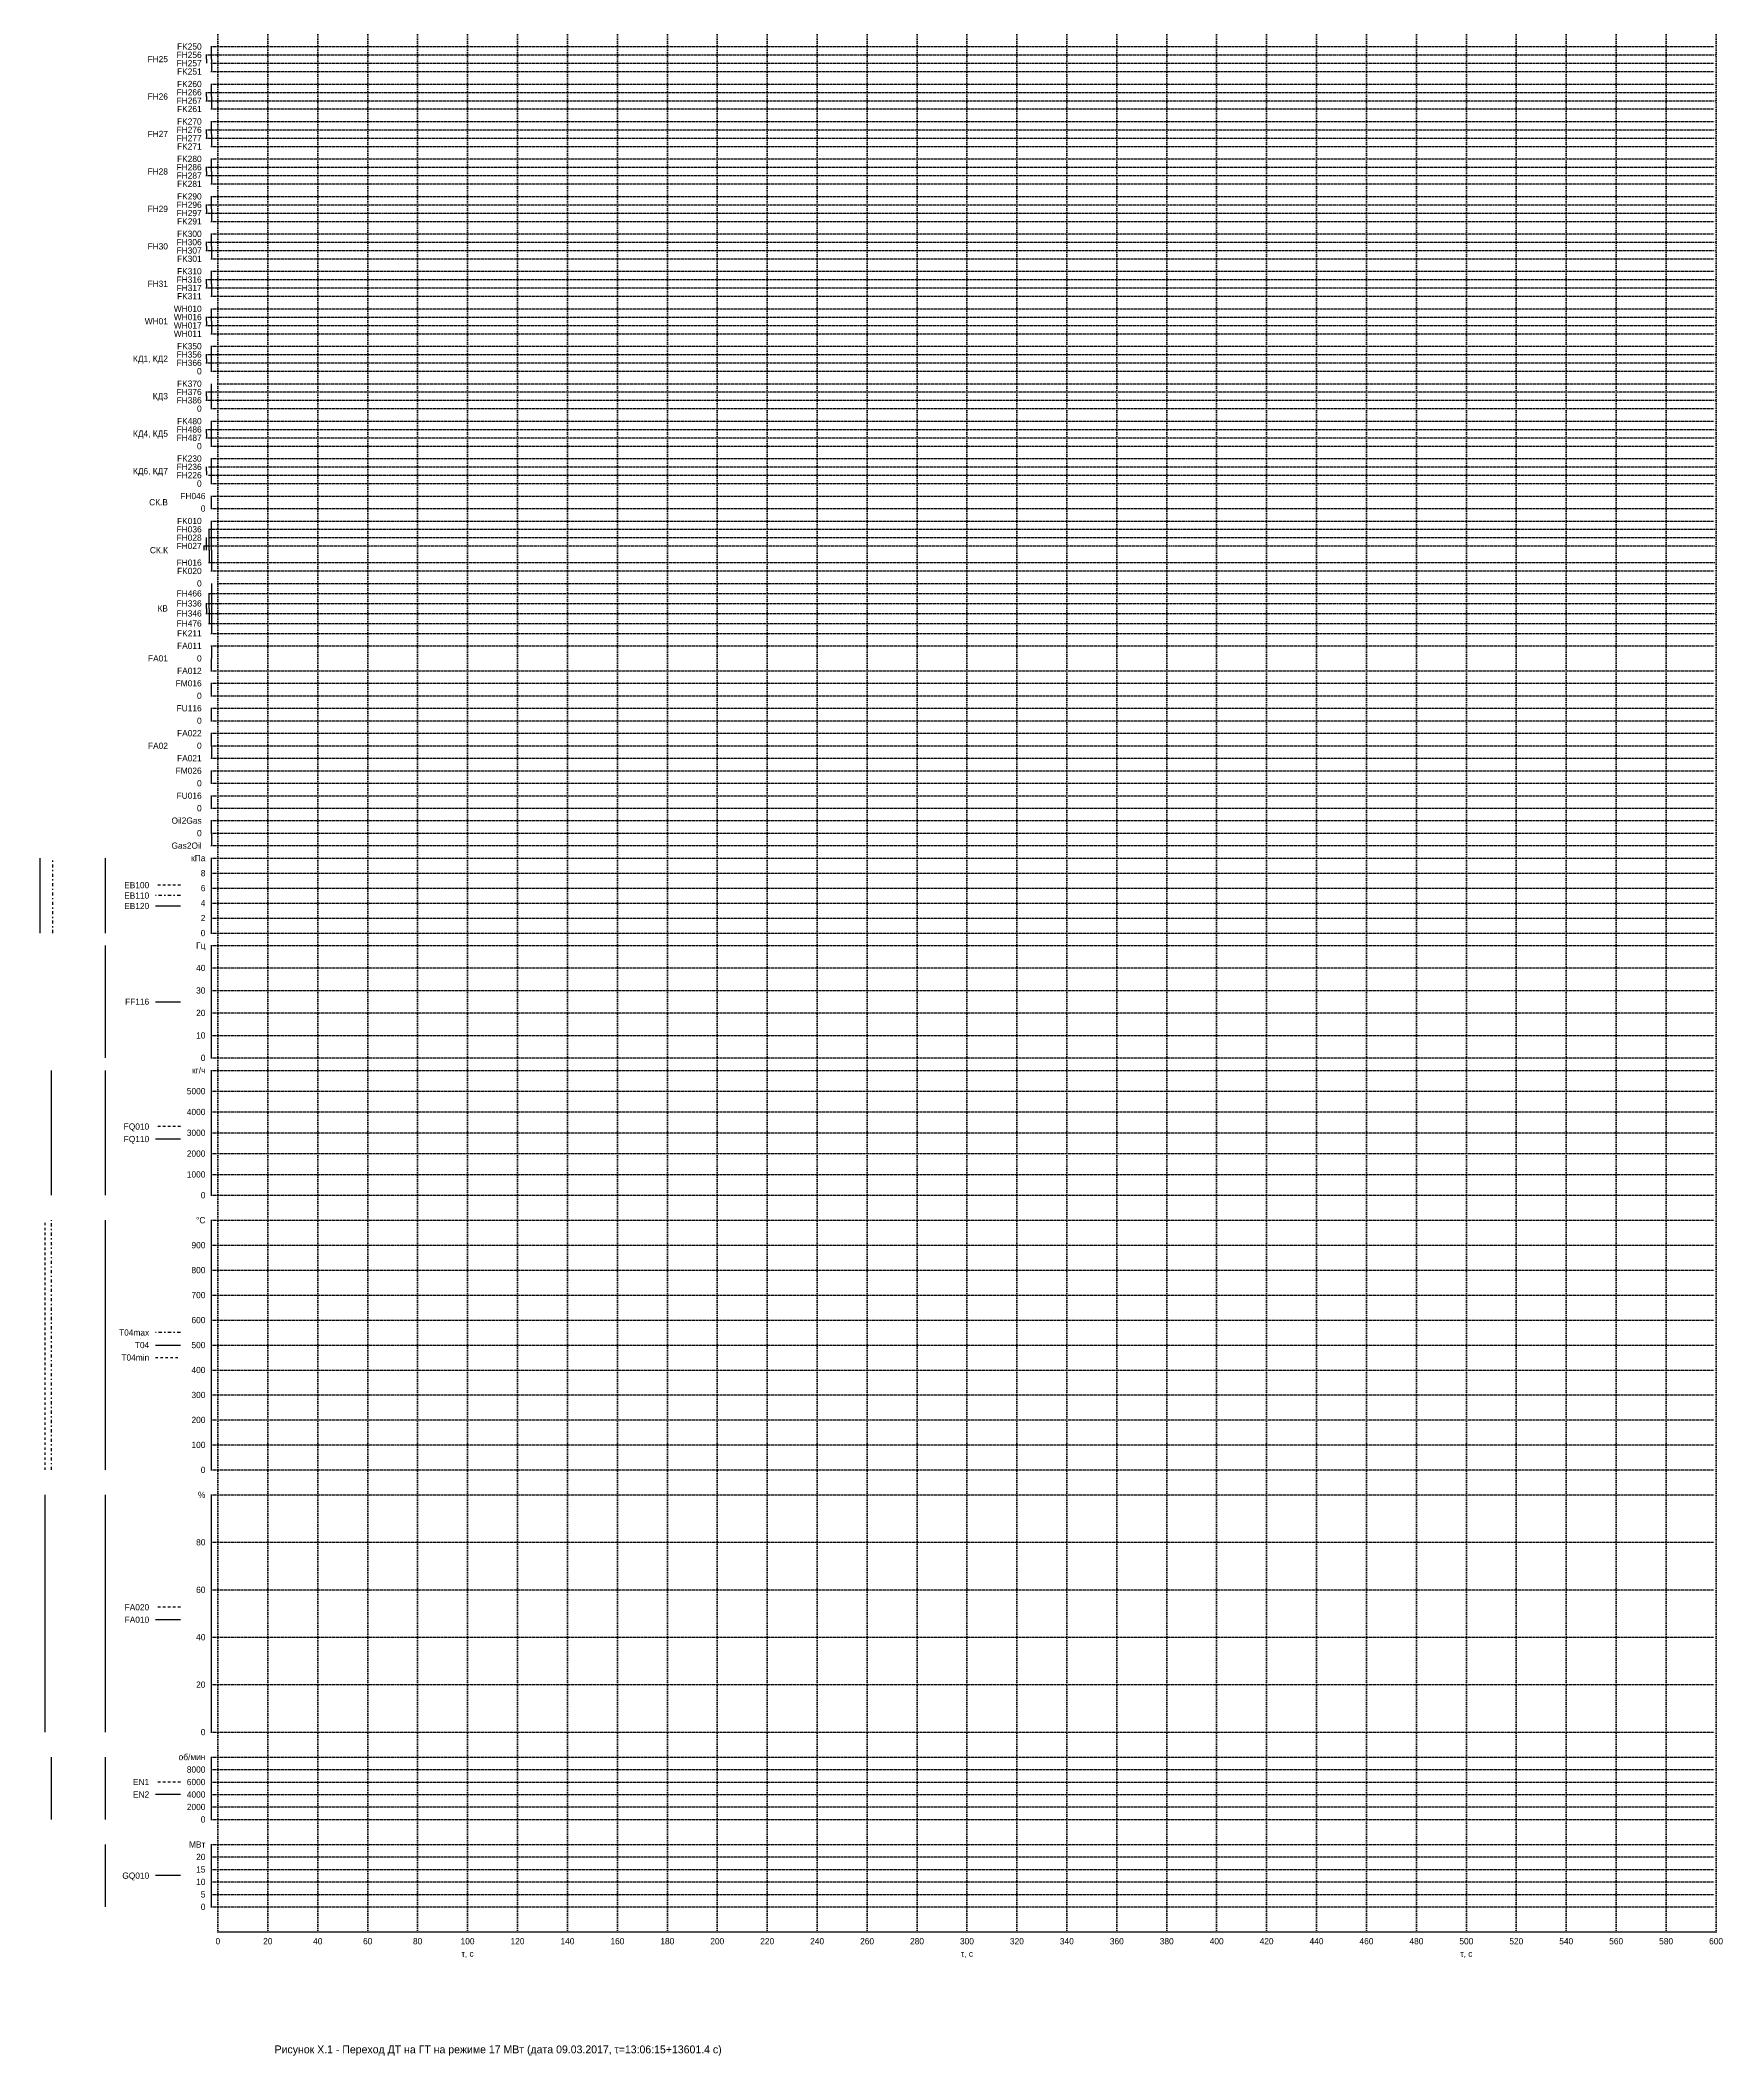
# Model space of a CAD drawing. Header units: millimetres. Extents: x -87 to 603, y -50 to 1576.
# Drawn here: x -71 to 603, y -50 to 758 of the extents above; entities that cross this region are included whole.
import ezdxf
from ezdxf.enums import TextEntityAlignment as Align

# ---------------------------------------------------------------- set-up
doc = ezdxf.new("R2010")
doc.units = ezdxf.units.MM
for name, pattern in [('CENTER4', [6.5, 1.25, -1, 0.5, -1, 2.75]), ('DOT', [6.35, 0, -6.35]), ('HIDDEN4', [2, 1, -1])]:
    doc.linetypes.add(name, pattern=pattern)
for name, color, linetype in [('_grid', 7, 'DOT'), ('d', 7, 'Continuous'), ('EB100', 110, 'HIDDEN4'), ('EB110', 150, 'CENTER4'), ('EB120', 200, 'Continuous'), ('EN1', 40, 'HIDDEN4'), ('EN2', 70, 'Continuous'), ('FA010', 110, 'Continuous'), ('FA011', 10, 'Continuous'), ('FA012', 50, 'Continuous'), ('FA020', 40, 'HIDDEN4'), ('FA021', 160, 'Continuous'), ('FA022', 210, 'Continuous'), ('FF116', 130, 'Continuous'), ('FH016', 60, 'Continuous'), ('FH027', 160, 'Continuous'), ('FH028', 130, 'Continuous'), ('FH036', 30, 'Continuous'), ('FH046', 110, 'Continuous'), ('FH226', 50, 'Continuous'), ('FH236', 10, 'Continuous'), ('FH256', 110, 'Continuous'), ('FH257', 150, 'Continuous'), ('FH266', 60, 'Continuous'), ('FH267', 130, 'Continuous'), ('FH276', 40, 'Continuous'), ('FH277', 70, 'Continuous'), ('FH286', 10, 'Continuous'), ('FH287', 50, 'Continuous'), ('FH296', 200, 'Continuous'), ('FH297', 30, 'Continuous'), ('FH306', 160, 'Continuous'), ('FH307', 210, 'Continuous'), ('FH316', 140, 'Continuous'), ('FH317', 190, 'Continuous'), ('FH356', 30, 'Continuous'), ('FH366', 60, 'Continuous'), ('FH376', 160, 'Continuous'), ('FH386', 210, 'Continuous'), ('FH406', 140, 'Continuous'), ('FH486', 70, 'Continuous'), ('FH487', 140, 'Continuous'), ('FK010', 150, 'Continuous'), ('FK020', 200, 'Continuous'), ('FK211', 210, 'Continuous'), ('FK230', 190, 'Continuous'), ('FK250', 10, 'Continuous'), ('FK251', 50, 'Continuous'), ('FK260', 200, 'Continuous'), ('FK261', 30, 'Continuous'), ('FK270', 160, 'Continuous'), ('FK271', 210, 'Continuous'), ('FK280', 140, 'Continuous'), ('FK281', 190, 'Continuous'), ('FK290', 110, 'Continuous'), ('FK291', 150, 'Continuous'), ('FK300', 60, 'Continuous'), ('FK301', 130, 'Continuous'), ('FK310', 40, 'Continuous'), ('FK311', 70, 'Continuous'), ('FK350', 200, 'Continuous'), ('FK370', 130, 'Continuous'), ('FK480', 40, 'Continuous'), ('FM026', 140, 'Continuous'), ('FQ010', 30, 'HIDDEN4'), ('FQ110', 140, 'Continuous'), ('FU016', 190, 'Continuous'), ('FU116', 30, 'Continuous'), ('Gas2Oil', 60, 'Continuous'), ('GQ010', 160, 'Continuous'), ('Oil2Gas', 130, 'Continuous'), ('T04', 50, 'Continuous'), ('T04max', 110, 'CENTER4'), ('T04min', 150, 'HIDDEN4'), ('tau', 10, 'Continuous'), ('WH010', 10, 'Continuous'), ('WH011', 50, 'Continuous'), ('WH016', 110, 'Continuous'), ('WH017', 150, 'Continuous')]:
    doc.layers.add(name, color=color, linetype=linetype)
doc.styles.add('t', font='es_win.shx', dxfattribs={"bigfont": 'my_b_f.shx'})

msp = doc.modelspace()

# ---------------------------------------------------------------- linework, layer by layer
at = {"linetype": 'Continuous'}
for p, q in [((-2.5, 495), (-2.5, 500)), ((-2.5, 460), (-2.5, 465))]:
    msp.add_line(p, q, dxfattribs=at)
at = {"layer": '_grid', "color": 7, "ltscale": 0.1}
for p, q in [((0, 0), (0, 1105)), ((20, 0), (20, 1105)), ((40, 0), (40, 1105)), ((60, 0), (60, 1105)), ((80, 0), (80, 1105)), ((100, 0), (100, 1105)), ((120, 0), (120, 1105)), ((140, 0), (140, 1105)), ((160, 0), (160, 1105)), ((180, 0), (180, 1105)), ((200, 0), (200, 1105)), ((220, 0), (220, 1105)), ((240, 0), (240, 1105)), ((260, 0), (260, 1105)), ((280, 0), (280, 1105)), ((300, 0), (300, 1105)), ((320, 0), (320, 1105)), ((340, 0), (340, 1105)), ((360, 0), (360, 1105)), ((380, 0), (380, 1105)), ((400, 0), (400, 1105)), ((420, 0), (420, 1105)), ((440, 0), (440, 1105)), ((460, 0), (460, 1105)), ((480, 0), (480, 1105)), ((500, 0), (500, 1105)), ((520, 0), (520, 1105)), ((540, 0), (540, 1105)), ((560, 0), (560, 1105)), ((580, 0), (580, 1105)), ((600, 0), (600, 1105)), ((-4.5, 751.67), (600, 751.67)), ((-2.5, 755), (600, 755)), ((-2.5, 748.33), (600, 748.33)), ((-2.5, 745), (600, 745)), ((-4.5, 736.67), (600, 736.67)), ((-2.5, 740), (600, 740)), ((-4.5, 733.33), (600, 733.33)), ((-2.5, 730), (600, 730)), ((-4.5, 721.67), (600, 721.67)), ((-4.5, 718.33), (600, 718.33)), ((-2.5, 725), (600, 725)), ((-2.5, 715), (600, 715)), ((-4.5, 706.67), (600, 706.67)), ((-4.5, 703.33), (600, 703.33)), ((-2.5, 710), (600, 710)), ((-2.5, 700), (600, 700)), ((-2.5, 695), (600, 695)), ((-4.5, 691.67), (600, 691.67)), ((-4.5, 688.33), (600, 688.33)), ((-2.5, 685), (600, 685)), ((-2.5, 680), (600, 680)), ((-4.5, 676.67), (600, 676.67)), ((-4.5, 673.33), (600, 673.33)), ((-2.5, 670), (600, 670)), ((-2.5, 665), (600, 665)), ((-4.5, 661.67), (600, 661.67)), ((-4.5, 658.33), (600, 658.33)), ((-2.5, 655), (600, 655)), ((-4.5, 646.67), (600, 646.67)), ((-2.5, 650), (600, 650)), ((-4.5, 643.33), (600, 643.33)), ((-2.5, 640), (600, 640)), ((-4.5, 631.67), (600, 631.67)), ((-2.5, 635), (600, 635)), ((-4.5, 628.33), (600, 628.33)), ((-2.5, 625), (600, 625)), ((-4.5, 616.67), (600, 616.67)), ((0, 620), (600, 620)), ((-4.5, 613.33), (600, 613.33)), ((-2.5, 610), (600, 610)), ((-4.5, 601.67), (600, 601.67)), ((-4.5, 598.33), (600, 598.33)), ((-2.5, 605), (600, 605)), ((-2.5, 595), (600, 595)), ((-2.5, 590), (600, 590)), ((-3.5, 586.67), (600, 586.67)), ((-3.5, 583.33), (600, 583.33)), ((-2.5, 580), (600, 580)), ((-2.5, 575), (600, 575)), ((-2.5, 570), (600, 570)), ((-2.5, 565), (600, 565)), ((-3.5, 561.67), (600, 561.67)), ((-3.5, 558.33), (600, 558.33)), ((-5.5, 555), (600, 555)), ((-3.5, 548.33), (600, 548.33)), ((-2.5, 545), (600, 545)), ((-3.5, 536), (600, 536)), ((0, 540), (600, 540)), ((-4.5, 532), (600, 532)), ((-4.5, 528), (600, 528)), ((-3.5, 524), (600, 524)), ((-2.5, 520), (600, 520)), ((-2.5, 515), (600, 515)), ((-2.5, 505), (600, 505)), ((-2.5, 500), (600, 500)), ((-2.5, 495), (600, 495)), ((-2.5, 490), (600, 490)), ((-2.5, 485), (600, 485)), ((-2.5, 480), (600, 480)), ((-2.5, 475), (600, 475)), ((-2.5, 470), (600, 470)), ((-2.5, 465), (600, 465)), ((-2.5, 460), (600, 460)), ((-2.5, 455), (600, 455)), ((-2.5, 450), (600, 450)), ((-2.5, 445), (600, 445)), ((-2.5, 440), (600, 440)), ((-2.5, 435), (600, 435)), ((-2.5, 430), (600, 430)), ((-2.5, 424), (600, 424)), ((-2.5, 418), (600, 418)), ((-2.5, 412), (600, 412)), ((-2.5, 406), (600, 406)), ((-2.5, 400), (600, 400)), ((-2.5, 395), (600, 395)), ((-2.5, 386), (600, 386)), ((-2.5, 377), (600, 377)), ((-2.5, 368), (600, 368)), ((-2.5, 359), (600, 359)), ((-2.5, 350), (600, 350)), ((-2.5, 345), (600, 345)), ((-2.5, 336.67), (600, 336.67)), ((-2.5, 328.33), (600, 328.33)), ((-2.5, 320), (600, 320)), ((-2.5, 311.67), (600, 311.67)), ((-2.5, 303.33), (600, 303.33)), ((-2.5, 295), (600, 295)), ((-2.5, 285), (600, 285)), ((-2.5, 275), (600, 275)), ((-2.5, 265), (600, 265)), ((-2.5, 255), (600, 255)), ((-2.5, 245), (600, 245)), ((-2.5, 235), (600, 235)), ((-2.5, 225), (600, 225)), ((-2.5, 215), (600, 215)), ((-2.5, 205), (600, 205)), ((-2.5, 195), (600, 195)), ((-2.5, 185), (600, 185)), ((-2.5, 175), (600, 175)), ((-2.5, 156), (600, 156)), ((-2.5, 137), (600, 137)), ((-2.5, 118), (600, 118)), ((-2.5, 99), (600, 99)), ((-2.5, 80), (600, 80)), ((-2.5, 70), (600, 70)), ((-2.5, 65), (600, 65)), ((-2.5, 60), (600, 60)), ((-2.5, 55), (600, 55)), ((-2.5, 50), (600, 50)), ((-2.5, 45), (600, 45)), ((-2.5, 35), (600, 35)), ((-2.5, 30), (600, 30)), ((-2.5, 25), (600, 25)), ((-2.5, 20), (600, 20)), ((-2.5, 15), (600, 15)), ((-2.5, 10), (600, 10))]:
    msp.add_line(p, q, dxfattribs=at)
at = {"layer": '_grid', "color": 7, "linetype": 'Continuous', "ltscale": 0.1}
for p, q in [((-2.5, 400), (-2.5, 430)), ((-2.5, 350), (-2.5, 395)), ((-2.5, 295), (-2.5, 345)), ((-2.5, 185), (-2.5, 285)), ((-2.5, 80), (-2.5, 175)), ((-2.5, 45), (-2.5, 70)), ((-2.5, 10), (-2.5, 35))]:
    msp.add_line(p, q, dxfattribs=at)
at = {"layer": 'EB100', "linetype": 'Continuous'}
msp.add_line((-45, 400), (-45, 430), dxfattribs=at)
at = {"layer": 'EB100'}
msp.add_line((-15, 419.18), (-25, 419.18), dxfattribs=at)
at = {"layer": 'EB110'}
for p, q in [((-66.12, 400), (-66.12, 430)), ((-15, 415), (-25, 415))]:
    msp.add_line(p, q, dxfattribs=at)
at = {"layer": 'EB120'}
for p, q in [((-71.12, 400), (-71.12, 430)), ((-15, 410.82), (-25, 410.82))]:
    msp.add_line(p, q, dxfattribs=at)
at = {"layer": 'EN1', "linetype": 'Continuous'}
msp.add_line((-45, 45), (-45, 70), dxfattribs=at)
at = {"layer": 'EN1'}
msp.add_line((-15, 60), (-25, 60), dxfattribs=at)
at = {"layer": 'EN2'}
for p, q in [((-66.62, 45), (-66.62, 70)), ((-15, 55), (-25, 55))]:
    msp.add_line(p, q, dxfattribs=at)
at = {"layer": 'FA010'}
for p, q in [((-69.12, 80), (-69.12, 175)), ((-15, 125), (-25, 125))]:
    msp.add_line(p, q, dxfattribs=at)
at = {"layer": 'FA011', "linetype": 'Continuous'}
msp.add_line((-2.5, 515), (-2.5, 510), dxfattribs=at)
at = {"layer": 'FA012', "linetype": 'Continuous'}
msp.add_line((-2.5, 505), (-2.5, 510), dxfattribs=at)
at = {"layer": 'FA020', "linetype": 'Continuous'}
msp.add_line((-45, 80), (-45, 175), dxfattribs=at)
at = {"layer": 'FA020'}
msp.add_line((-15, 130), (-25, 130), dxfattribs=at)
at = {"layer": 'FA021', "linetype": 'Continuous'}
msp.add_line((-2.5, 475), (-2.5, 470), dxfattribs=at)
at = {"layer": 'FA022', "linetype": 'Continuous'}
msp.add_line((-2.5, 475), (-2.5, 480), dxfattribs=at)
at = {"layer": 'FF116', "linetype": 'Continuous'}
for p, q in [((-45, 350), (-45, 395)), ((-25, 372.5), (-15, 372.5))]:
    msp.add_line(p, q, dxfattribs=at)
at = {"layer": 'FH016', "linetype": 'Continuous'}
msp.add_line((-3.5, 553.33), (-3.5, 548.33), dxfattribs=at)
at = {"layer": 'FH027'}
msp.add_line((-5.5, 553.33), (-5.5, 555), dxfattribs=at)
at = {"layer": 'FH028', "linetype": 'Continuous'}
msp.add_line((-4.5, 553.33), (-4.5, 558.33), dxfattribs=at)
at = {"layer": 'FH036', "linetype": 'Continuous'}
msp.add_line((-3.5, 553.33), (-3.5, 561.67), dxfattribs=at)
at = {"layer": 'FH046', "linetype": 'Continuous'}
msp.add_line((-2.5, 570), (-2.5, 575), dxfattribs=at)
at = {"layer": 'FH226', "linetype": 'Continuous'}
msp.add_line((-4.5, 585), (-4.5, 583.33), dxfattribs=at)
at = {"layer": 'FH236', "linetype": 'Continuous'}
msp.add_line((-4.5, 585), (-4.5, 586.67), dxfattribs=at)
at = {"layer": 'FH256', "linetype": 'Continuous'}
msp.add_line((-4.5, 750), (-4.5, 751.67), dxfattribs=at)
at = {"layer": 'FH257', "linetype": 'Continuous'}
msp.add_line((-4.5, 750), (-4.5, 748.33), dxfattribs=at)
at = {"layer": 'FH266', "linetype": 'Continuous'}
msp.add_line((-4.5, 735), (-4.5, 736.67), dxfattribs=at)
at = {"layer": 'FH267', "linetype": 'Continuous'}
msp.add_line((-4.5, 735), (-4.5, 733.33), dxfattribs=at)
at = {"layer": 'FH276', "linetype": 'Continuous'}
msp.add_line((-4.5, 720), (-4.5, 721.67), dxfattribs=at)
at = {"layer": 'FH277', "linetype": 'Continuous'}
msp.add_line((-4.5, 720), (-4.5, 718.33), dxfattribs=at)
at = {"layer": 'FH286', "linetype": 'Continuous'}
msp.add_line((-4.5, 705), (-4.5, 706.67), dxfattribs=at)
at = {"layer": 'FH287', "linetype": 'Continuous'}
msp.add_line((-4.5, 705), (-4.5, 703.33), dxfattribs=at)
at = {"layer": 'FH296', "linetype": 'Continuous'}
msp.add_line((-4.5, 690), (-4.5, 691.67), dxfattribs=at)
at = {"layer": 'FH297', "linetype": 'Continuous'}
msp.add_line((-4.5, 690), (-4.5, 688.33), dxfattribs=at)
at = {"layer": 'FH306', "linetype": 'Continuous'}
msp.add_line((-4.5, 675), (-4.5, 676.67), dxfattribs=at)
at = {"layer": 'FH307', "linetype": 'Continuous'}
msp.add_line((-4.5, 675), (-4.5, 673.33), dxfattribs=at)
at = {"layer": 'FH316', "linetype": 'Continuous'}
msp.add_line((-4.5, 660), (-4.5, 661.67), dxfattribs=at)
at = {"layer": 'FH317', "linetype": 'Continuous'}
msp.add_line((-4.5, 660), (-4.5, 658.33), dxfattribs=at)
at = {"layer": 'FH376', "linetype": 'Continuous'}
msp.add_line((-4.5, 615), (-4.5, 616.67), dxfattribs=at)
at = {"layer": 'FH386', "linetype": 'Continuous'}
msp.add_line((-4.5, 615), (-4.5, 613.33), dxfattribs=at)
at = {"layer": 'FH486', "linetype": 'Continuous'}
for p, q in [((-4.5, 600), (-4.5, 601.67)), ((-3.5, 530), (-3.5, 536)), ((-4.5, 530), (-4.5, 532))]:
    msp.add_line(p, q, dxfattribs=at)
at = {"layer": 'FH487', "linetype": 'Continuous'}
for p, q in [((-4.5, 600), (-4.5, 598.33)), ((-4.5, 530), (-4.5, 528)), ((-3.5, 530), (-3.5, 524))]:
    msp.add_line(p, q, dxfattribs=at)
at = {"layer": 'FK010', "linetype": 'Continuous'}
msp.add_line((-2.5, 553.33), (-2.5, 565), dxfattribs=at)
at = {"layer": 'FK020', "linetype": 'Continuous'}
msp.add_line((-2.5, 553.33), (-2.5, 545), dxfattribs=at)
at = {"layer": 'FK211', "linetype": 'Continuous'}
msp.add_line((-2.5, 540), (-2.5, 520), dxfattribs=at)
at = {"layer": 'FK230', "linetype": 'Continuous'}
msp.add_line((-2.5, 580), (-2.5, 590), dxfattribs=at)
at = {"layer": 'FK250', "linetype": 'Continuous'}
msp.add_line((-2.5, 750), (-2.5, 755), dxfattribs=at)
at = {"layer": 'FK251', "linetype": 'Continuous'}
msp.add_line((-2.5, 750), (-2.5, 745), dxfattribs=at)
at = {"layer": 'FK260', "linetype": 'Continuous'}
msp.add_line((-2.5, 735), (-2.5, 740), dxfattribs=at)
at = {"layer": 'FK261', "linetype": 'Continuous'}
msp.add_line((-2.5, 735), (-2.5, 730), dxfattribs=at)
at = {"layer": 'FK270', "linetype": 'Continuous'}
msp.add_line((-2.5, 720), (-2.5, 725), dxfattribs=at)
at = {"layer": 'FK271', "linetype": 'Continuous'}
msp.add_line((-2.5, 720), (-2.5, 715), dxfattribs=at)
at = {"layer": 'FK280', "linetype": 'Continuous'}
msp.add_line((-2.5, 705), (-2.5, 710), dxfattribs=at)
at = {"layer": 'FK281', "linetype": 'Continuous'}
msp.add_line((-2.5, 705), (-2.5, 700), dxfattribs=at)
at = {"layer": 'FK290', "linetype": 'Continuous'}
msp.add_line((-2.5, 690), (-2.5, 695), dxfattribs=at)
at = {"layer": 'FK291', "linetype": 'Continuous'}
msp.add_line((-2.5, 690), (-2.5, 685), dxfattribs=at)
at = {"layer": 'FK300', "linetype": 'Continuous'}
msp.add_line((-2.5, 675), (-2.5, 680), dxfattribs=at)
at = {"layer": 'FK301', "linetype": 'Continuous'}
msp.add_line((-2.5, 675), (-2.5, 670), dxfattribs=at)
at = {"layer": 'FK310', "linetype": 'Continuous'}
msp.add_line((-2.5, 660), (-2.5, 665), dxfattribs=at)
at = {"layer": 'FK311', "linetype": 'Continuous'}
msp.add_line((-2.5, 660), (-2.5, 655), dxfattribs=at)
at = {"layer": 'FK370', "linetype": 'Continuous'}
msp.add_line((-2.5, 610), (-2.5, 620), dxfattribs=at)
at = {"layer": 'FK480', "linetype": 'Continuous'}
msp.add_line((-2.5, 595), (-2.5, 605), dxfattribs=at)
at = {"layer": 'FQ010', "linetype": 'Continuous'}
msp.add_line((-45, 295), (-45, 345), dxfattribs=at)
at = {"layer": 'FQ010'}
msp.add_line((-15, 322.5), (-25, 322.5), dxfattribs=at)
at = {"layer": 'FQ110'}
for p, q in [((-66.62, 295), (-66.62, 345)), ((-15, 317.5), (-25, 317.5))]:
    msp.add_line(p, q, dxfattribs=at)
at = {"layer": 'FU016', "linetype": 'Continuous'}
msp.add_line((-2.5, 450), (-2.5, 455), dxfattribs=at)
at = {"layer": 'FU116', "linetype": 'Continuous'}
msp.add_line((-2.5, 485), (-2.5, 490), dxfattribs=at)
at = {"layer": 'Gas2Oil', "linetype": 'Continuous'}
msp.add_line((-2.5, 440), (-2.5, 435), dxfattribs=at)
at = {"layer": 'GQ010', "linetype": 'Continuous'}
msp.add_line((-45, 10), (-45, 35), dxfattribs=at)
at = {"layer": 'GQ010'}
msp.add_line((-15, 22.5), (-25, 22.5), dxfattribs=at)
at = {"layer": 'Oil2Gas', "linetype": 'Continuous'}
msp.add_line((-2.5, 440), (-2.5, 445), dxfattribs=at)
at = {"layer": 'T04'}
for p, q in [((-45, 185), (-45, 285)), ((-25, 235), (-15, 235))]:
    msp.add_line(p, q, dxfattribs=at)
at = {"layer": 'T04max'}
for p, q in [((-66.62, 185), (-66.62, 285)), ((-15, 240), (-25, 240))]:
    msp.add_line(p, q, dxfattribs=at)
at = {"layer": 'T04min'}
for p, q in [((-69.12, 185), (-69.12, 285)), ((-25, 230), (-15, 230))]:
    msp.add_line(p, q, dxfattribs=at)
at = {"layer": 'tau'}
msp.add_line((0, 0), (600, 0), dxfattribs=at)
at = {"layer": 'WH010', "linetype": 'Continuous'}
for p, q in [((-2.5, 645), (-2.5, 650)), ((-2.5, 625), (-2.5, 635))]:
    msp.add_line(p, q, dxfattribs=at)
at = {"layer": 'WH011', "linetype": 'Continuous'}
msp.add_line((-2.5, 645), (-2.5, 640), dxfattribs=at)
at = {"layer": 'WH016', "linetype": 'Continuous'}
for p, q in [((-4.5, 645), (-4.5, 646.67)), ((-4.5, 630), (-4.5, 631.67))]:
    msp.add_line(p, q, dxfattribs=at)
at = {"layer": 'WH017', "linetype": 'Continuous'}
for p, q in [((-4.5, 645), (-4.5, 643.33)), ((-4.5, 630), (-4.5, 628.33))]:
    msp.add_line(p, q, dxfattribs=at)

# ---------------------------------------------------------------- texts
at = {"style": 't'}
for s, p in [('0', (-6.5, 625)), ('0', (-6.5, 610)), ('0', (-6.5, 580)), ('0', (-6.5, 540.01)), ('0', (-6.5, 510)), ('FM016', (-6.5, 500)), ('0', (-6.5, 495)), ('0', (-6.5, 485)), ('0', (-6.5, 475.02)), ('0', (-6.5, 460)), ('0', (-6.5, 440))]:
    msp.add_text(s, height=2.5, dxfattribs=at).set_placement(p, align=Align.MIDDLE_RIGHT)
at = {"color": 7, "style": 't'}
for s, p in [('кг/ч', (-5, 345)), ('5000', (-5, 336.67)), ('4000', (-5, 328.33)), ('3000', (-5, 320)), ('2000', (-5, 311.67)), ('1000', (-5, 303.33)), ('0', (-5, 295)), ('%%%', (-5, 175)), ('80', (-5, 156)), ('60', (-5, 137)), ('40', (-5, 118)), ('20', (-5, 99)), ('0', (-5, 80)), ('об/мин', (-5, 70)), ('8000', (-5, 65)), ('6000', (-5, 60)), ('4000', (-5, 55)), ('2000', (-5, 50)), ('0', (-5, 45))]:
    msp.add_text(s, height=2.5, dxfattribs=at).set_placement(p, align=Align.MIDDLE_RIGHT)
at = {"layer": 'd', "color": 54, "style": 't'}
msp.add_text('Рисунок Х.1 - Переход ДТ на ГТ на режиме 17 МВт (дата 09.03.2017, τ=13:06:15+13601.4 с)', height=3.15, dxfattribs=at).set_placement((112.24, -45.5), align=Align.TOP_CENTER)
at = {"layer": 'EB100', "color": 7, "style": 't'}
for s, p in [('кПа', (-5, 430)), ('8', (-5, 424)), ('4', (-5, 412)), ('6', (-5, 418)), ('2', (-5, 406)), ('0', (-5, 400))]:
    msp.add_text(s, height=2.5, dxfattribs=at).set_placement(p, align=Align.MIDDLE_RIGHT)
at = {"layer": 'EB100', "linetype": 'Continuous', "style": 't'}
msp.add_text('EB100', height=2.5, dxfattribs=at).set_placement((-27.5, 419.18), align=Align.MIDDLE_RIGHT)
at = {"layer": 'EB110', "linetype": 'Continuous', "style": 't'}
msp.add_text('EB110', height=2.5, dxfattribs=at).set_placement((-27.5, 415), align=Align.MIDDLE_RIGHT)
at = {"layer": 'EB120', "linetype": 'Continuous', "style": 't'}
msp.add_text('EB120', height=2.5, dxfattribs=at).set_placement((-27.5, 410.82), align=Align.MIDDLE_RIGHT)
at = {"layer": 'EN1', "linetype": 'Continuous', "style": 't'}
msp.add_text('EN1', height=2.5, dxfattribs=at).set_placement((-27.5, 60), align=Align.MIDDLE_RIGHT)
at = {"layer": 'EN2', "linetype": 'Continuous', "style": 't'}
msp.add_text('EN2', height=2.5, dxfattribs=at).set_placement((-27.5, 55), align=Align.MIDDLE_RIGHT)
at = {"layer": 'FA010', "style": 't'}
msp.add_text('FA010', height=2.5, dxfattribs=at).set_placement((-27.5, 125), align=Align.MIDDLE_RIGHT)
at = {"layer": 'FA011', "style": 't'}
msp.add_text('FA011', height=2.5, dxfattribs=at).set_placement((-6.5, 515), align=Align.MIDDLE_RIGHT)
at = {"layer": 'FA012', "style": 't'}
msp.add_text('FA012', height=2.5, dxfattribs=at).set_placement((-6.5, 505), align=Align.MIDDLE_RIGHT)
at = {"layer": 'FA020', "linetype": 'Continuous', "style": 't'}
msp.add_text('FA020', height=2.5, dxfattribs=at).set_placement((-27.5, 130), align=Align.MIDDLE_RIGHT)
at = {"layer": 'FA021', "style": 't'}
msp.add_text('FA021', height=2.5, dxfattribs=at).set_placement((-6.5, 470.02), align=Align.MIDDLE_RIGHT)
at = {"layer": 'FA022', "style": 't'}
msp.add_text('FA022', height=2.5, dxfattribs=at).set_placement((-6.5, 480.03), align=Align.MIDDLE_RIGHT)
at = {"layer": 'FF116', "color": 7, "style": 't'}
for s, p in [('Гц', (-5, 395)), ('40', (-5, 386)), ('30', (-5, 377)), ('20', (-5, 368)), ('10', (-5, 359)), ('0', (-5, 350))]:
    msp.add_text(s, height=2.5, dxfattribs=at).set_placement(p, align=Align.MIDDLE_RIGHT)
at = {"layer": 'FF116', "linetype": 'Continuous', "style": 't'}
msp.add_text('FF116', height=2.5, dxfattribs=at).set_placement((-27.5, 372.5), align=Align.MIDDLE_RIGHT)
at = {"layer": 'FH016', "style": 't'}
msp.add_text('FH016', height=2.5, dxfattribs=at).set_placement((-6.5, 548.33), align=Align.MIDDLE_RIGHT)
at = {"layer": 'FH027', "style": 't'}
msp.add_text('FH027', height=2.5, dxfattribs=at).set_placement((-6.5, 555), align=Align.MIDDLE_RIGHT)
at = {"layer": 'FH028', "style": 't'}
msp.add_text('FH028', height=2.5, dxfattribs=at).set_placement((-6.5, 558.33), align=Align.MIDDLE_RIGHT)
at = {"layer": 'FH036', "style": 't'}
msp.add_text('FH036', height=2.5, dxfattribs=at).set_placement((-6.5, 561.67), align=Align.MIDDLE_RIGHT)
at = {"layer": 'FH046', "style": 't'}
for s, p in [('FH046', (-5, 575)), ('0', (-5, 570))]:
    msp.add_text(s, height=2.5, dxfattribs=at).set_placement(p, align=Align.MIDDLE_RIGHT)
at = {"layer": 'FH226', "style": 't'}
msp.add_text('FH226', height=2.5, dxfattribs=at).set_placement((-6.5, 583.33), align=Align.MIDDLE_RIGHT)
at = {"layer": 'FH236', "style": 't'}
msp.add_text('FH236', height=2.5, dxfattribs=at).set_placement((-6.5, 586.67), align=Align.MIDDLE_RIGHT)
at = {"layer": 'FH256', "style": 't'}
msp.add_text('FH256', height=2.5, dxfattribs=at).set_placement((-6.5, 751.67), align=Align.MIDDLE_RIGHT)
at = {"layer": 'FH257', "style": 't'}
msp.add_text('FH257', height=2.5, dxfattribs=at).set_placement((-6.5, 748.33), align=Align.MIDDLE_RIGHT)
at = {"layer": 'FH266', "style": 't'}
msp.add_text('FH266', height=2.5, dxfattribs=at).set_placement((-6.5, 736.67), align=Align.MIDDLE_RIGHT)
at = {"layer": 'FH267', "style": 't'}
msp.add_text('FH267', height=2.5, dxfattribs=at).set_placement((-6.5, 733.33), align=Align.MIDDLE_RIGHT)
at = {"layer": 'FH276', "style": 't'}
msp.add_text('FH276', height=2.5, dxfattribs=at).set_placement((-6.5, 721.67), align=Align.MIDDLE_RIGHT)
at = {"layer": 'FH277', "style": 't'}
msp.add_text('FH277', height=2.5, dxfattribs=at).set_placement((-6.5, 718.33), align=Align.MIDDLE_RIGHT)
at = {"layer": 'FH286', "style": 't'}
msp.add_text('FH286', height=2.5, dxfattribs=at).set_placement((-6.5, 706.67), align=Align.MIDDLE_RIGHT)
at = {"layer": 'FH287', "style": 't'}
msp.add_text('FH287', height=2.5, dxfattribs=at).set_placement((-6.5, 703.33), align=Align.MIDDLE_RIGHT)
at = {"layer": 'FH296', "style": 't'}
msp.add_text('FH296', height=2.5, dxfattribs=at).set_placement((-6.5, 691.67), align=Align.MIDDLE_RIGHT)
at = {"layer": 'FH297', "style": 't'}
msp.add_text('FH297', height=2.5, dxfattribs=at).set_placement((-6.5, 688.33), align=Align.MIDDLE_RIGHT)
at = {"layer": 'FH306', "style": 't'}
msp.add_text('FH306', height=2.5, dxfattribs=at).set_placement((-6.5, 676.67), align=Align.MIDDLE_RIGHT)
at = {"layer": 'FH307', "style": 't'}
msp.add_text('FH307', height=2.5, dxfattribs=at).set_placement((-6.5, 673.33), align=Align.MIDDLE_RIGHT)
at = {"layer": 'FH316', "style": 't'}
msp.add_text('FH316', height=2.5, dxfattribs=at).set_placement((-6.5, 661.67), align=Align.MIDDLE_RIGHT)
at = {"layer": 'FH317', "style": 't'}
msp.add_text('FH317', height=2.5, dxfattribs=at).set_placement((-6.5, 658.33), align=Align.MIDDLE_RIGHT)
at = {"layer": 'FH356', "style": 't'}
msp.add_text('FH356', height=2.5, dxfattribs=at).set_placement((-6.5, 631.67), align=Align.MIDDLE_RIGHT)
at = {"layer": 'FH366', "style": 't'}
msp.add_text('FH366', height=2.5, dxfattribs=at).set_placement((-6.5, 628.33), align=Align.MIDDLE_RIGHT)
at = {"layer": 'FH376', "style": 't'}
msp.add_text('FH376', height=2.5, dxfattribs=at).set_placement((-6.5, 616.67), align=Align.MIDDLE_RIGHT)
at = {"layer": 'FH386', "style": 't'}
msp.add_text('FH386', height=2.5, dxfattribs=at).set_placement((-6.5, 613.33), align=Align.MIDDLE_RIGHT)
at = {"layer": 'FH406', "style": 't'}
for s, p in [('FH25', (-20, 750)), ('FH26', (-20, 735)), ('FH27', (-20, 720)), ('FH28', (-20, 705)), ('FH29', (-20, 690)), ('FH30', (-20, 675)), ('FH31', (-20, 660)), ('WH01', (-20, 645)), ('КД1, КД2', (-20, 630)), ('КД3', (-20, 615)), ('КД4, КД5', (-20, 600)), ('КД6, КД7', (-20, 585)), ('СК.В', (-20, 572.5)), ('СК.К', (-20, 553.33)), ('КВ', (-20, 530)), ('FA01', (-20, 510)), ('FA02', (-20, 475))]:
    msp.add_text(s, height=2.5, dxfattribs=at).set_placement(p, align=Align.MIDDLE_RIGHT)
at = {"layer": 'FH486', "style": 't'}
for s, p in [('FH486', (-6.5, 601.67)), ('FH336', (-6.5, 532))]:
    msp.add_text(s, height=2.5, dxfattribs=at).set_placement(p, align=Align.MIDDLE_RIGHT)
at = {"layer": 'FH487', "style": 't'}
for s, p in [('FH487', (-6.5, 598.33)), ('FH346', (-6.5, 528))]:
    msp.add_text(s, height=2.5, dxfattribs=at).set_placement(p, align=Align.MIDDLE_RIGHT)
at = {"layer": 'FK010', "style": 't'}
msp.add_text('FK010', height=2.5, dxfattribs=at).set_placement((-6.5, 565.01), align=Align.MIDDLE_RIGHT)
at = {"layer": 'FK020', "style": 't'}
msp.add_text('FK020', height=2.5, dxfattribs=at).set_placement((-6.5, 545), align=Align.MIDDLE_RIGHT)
at = {"layer": 'FK211', "style": 't'}
msp.add_text('FK211', height=2.5, dxfattribs=at).set_placement((-6.5, 520.01), align=Align.MIDDLE_RIGHT)
at = {"layer": 'FK230', "style": 't'}
msp.add_text('FK230', height=2.5, dxfattribs=at).set_placement((-6.5, 590.01), align=Align.MIDDLE_RIGHT)
at = {"layer": 'FK250', "style": 't'}
msp.add_text('FK250', height=2.5, dxfattribs=at).set_placement((-6.5, 755.01), align=Align.MIDDLE_RIGHT)
at = {"layer": 'FK251', "style": 't'}
msp.add_text('FK251', height=2.5, dxfattribs=at).set_placement((-6.5, 745), align=Align.MIDDLE_RIGHT)
at = {"layer": 'FK260', "style": 't'}
msp.add_text('FK260', height=2.5, dxfattribs=at).set_placement((-6.5, 740.01), align=Align.MIDDLE_RIGHT)
at = {"layer": 'FK261', "style": 't'}
msp.add_text('FK261', height=2.5, dxfattribs=at).set_placement((-6.5, 730), align=Align.MIDDLE_RIGHT)
at = {"layer": 'FK270', "style": 't'}
msp.add_text('FK270', height=2.5, dxfattribs=at).set_placement((-6.5, 725.01), align=Align.MIDDLE_RIGHT)
at = {"layer": 'FK271', "style": 't'}
msp.add_text('FK271', height=2.5, dxfattribs=at).set_placement((-6.5, 715), align=Align.MIDDLE_RIGHT)
at = {"layer": 'FK280', "style": 't'}
msp.add_text('FK280', height=2.5, dxfattribs=at).set_placement((-6.5, 710.01), align=Align.MIDDLE_RIGHT)
at = {"layer": 'FK281', "style": 't'}
msp.add_text('FK281', height=2.5, dxfattribs=at).set_placement((-6.5, 700), align=Align.MIDDLE_RIGHT)
at = {"layer": 'FK290', "style": 't'}
msp.add_text('FK290', height=2.5, dxfattribs=at).set_placement((-6.5, 695.01), align=Align.MIDDLE_RIGHT)
at = {"layer": 'FK291', "style": 't'}
msp.add_text('FK291', height=2.5, dxfattribs=at).set_placement((-6.5, 685), align=Align.MIDDLE_RIGHT)
at = {"layer": 'FK300', "style": 't'}
msp.add_text('FK300', height=2.5, dxfattribs=at).set_placement((-6.5, 680.01), align=Align.MIDDLE_RIGHT)
at = {"layer": 'FK301', "style": 't'}
msp.add_text('FK301', height=2.5, dxfattribs=at).set_placement((-6.5, 670), align=Align.MIDDLE_RIGHT)
at = {"layer": 'FK310', "style": 't'}
msp.add_text('FK310', height=2.5, dxfattribs=at).set_placement((-6.5, 665.01), align=Align.MIDDLE_RIGHT)
at = {"layer": 'FK311', "style": 't'}
msp.add_text('FK311', height=2.5, dxfattribs=at).set_placement((-6.5, 655), align=Align.MIDDLE_RIGHT)
at = {"layer": 'FK350', "style": 't'}
msp.add_text('FK350', height=2.5, dxfattribs=at).set_placement((-6.5, 635.01), align=Align.MIDDLE_RIGHT)
at = {"layer": 'FK370', "style": 't'}
msp.add_text('FK370', height=2.5, dxfattribs=at).set_placement((-6.5, 620.01), align=Align.MIDDLE_RIGHT)
at = {"layer": 'FK480', "style": 't'}
for s, p in [('FK480', (-6.5, 605.01)), ('0', (-6.5, 595)), ('FH466', (-6.5, 536)), ('FH476', (-6.5, 524))]:
    msp.add_text(s, height=2.5, dxfattribs=at).set_placement(p, align=Align.MIDDLE_RIGHT)
at = {"layer": 'FM026', "style": 't'}
msp.add_text('FM026', height=2.5, dxfattribs=at).set_placement((-6.5, 465), align=Align.MIDDLE_RIGHT)
at = {"layer": 'FQ010', "linetype": 'Continuous', "style": 't'}
msp.add_text('FQ010', height=2.5, dxfattribs=at).set_placement((-27.5, 322.5), align=Align.MIDDLE_RIGHT)
at = {"layer": 'FQ110', "linetype": 'Continuous', "style": 't'}
msp.add_text('FQ110', height=2.5, dxfattribs=at).set_placement((-27.5, 317.5), align=Align.MIDDLE_RIGHT)
at = {"layer": 'FU016', "style": 't'}
for s, p in [('FU016', (-6.5, 455)), ('0', (-6.5, 450))]:
    msp.add_text(s, height=2.5, dxfattribs=at).set_placement(p, align=Align.MIDDLE_RIGHT)
at = {"layer": 'FU016', "color": 7, "style": 't'}
for s, p in [('%%dC', (-5, 285)), ('900', (-5, 275)), ('800', (-5, 265)), ('700', (-5, 255)), ('600', (-5, 245)), ('500', (-5, 235)), ('400', (-5, 225)), ('300', (-5, 215)), ('200', (-5, 205)), ('100', (-5, 195)), ('0', (-5, 185))]:
    msp.add_text(s, height=2.5, dxfattribs=at).set_placement(p, align=Align.MIDDLE_RIGHT)
at = {"layer": 'FU116', "style": 't'}
msp.add_text('FU116', height=2.5, dxfattribs=at).set_placement((-6.5, 490), align=Align.MIDDLE_RIGHT)
at = {"layer": 'Gas2Oil', "style": 't'}
msp.add_text('Gas2Oil', height=2.5, dxfattribs=at).set_placement((-6.5, 435), align=Align.MIDDLE_RIGHT)
at = {"layer": 'GQ010', "color": 7, "style": 't'}
for s, p in [('МВт', (-5, 35)), ('20', (-5, 30)), ('15', (-5, 25)), ('10', (-5, 20)), ('5', (-5, 15)), ('0', (-5, 10))]:
    msp.add_text(s, height=2.5, dxfattribs=at).set_placement(p, align=Align.MIDDLE_RIGHT)
at = {"layer": 'GQ010', "linetype": 'Continuous', "style": 't'}
msp.add_text('GQ010', height=2.5, dxfattribs=at).set_placement((-27.5, 22.5), align=Align.MIDDLE_RIGHT)
at = {"layer": 'Oil2Gas', "style": 't'}
msp.add_text('Oil2Gas', height=2.5, dxfattribs=at).set_placement((-6.5, 445.01), align=Align.MIDDLE_RIGHT)
at = {"layer": 'T04', "linetype": 'Continuous', "style": 't'}
msp.add_text('T04', height=2.5, dxfattribs=at).set_placement((-27.5, 235), align=Align.MIDDLE_RIGHT)
at = {"layer": 'T04max', "linetype": 'Continuous', "style": 't'}
msp.add_text('T04max', height=2.5, dxfattribs=at).set_placement((-27.5, 240), align=Align.MIDDLE_RIGHT)
at = {"layer": 'T04min', "linetype": 'Continuous', "style": 't'}
msp.add_text('T04min', height=2.5, dxfattribs=at).set_placement((-27.5, 230), align=Align.MIDDLE_RIGHT)
at = {"layer": 'tau', "color": 7, "style": 't'}
for s, p in [('0', (0, -2.5)), ('20', (20, -2.5)), ('40', (40, -2.5)), ('60', (60, -2.5)), ('80', (80, -2.5)), ('100', (100, -2.5)), ('τ, c', (100, -7.5)), ('120', (120, -2.5)), ('140', (140, -2.5)), ('160', (160, -2.5)), ('180', (180, -2.5)), ('200', (200, -2.5)), ('220', (220, -2.5)), ('240', (240, -2.5)), ('260', (260, -2.5)), ('280', (280, -2.5)), ('300', (300, -2.5)), ('τ, c', (300, -7.5)), ('320', (320, -2.5)), ('340', (340, -2.5)), ('360', (360, -2.5)), ('380', (380, -2.5)), ('400', (400, -2.5)), ('420', (420, -2.5)), ('440', (440, -2.5)), ('460', (460, -2.5)), ('480', (480, -2.5)), ('500', (500, -2.5)), ('τ, c', (500, -7.5)), ('520', (520, -2.5)), ('540', (540, -2.5)), ('560', (560, -2.5)), ('580', (580, -2.5)), ('600', (600, -2.5))]:
    msp.add_text(s, height=2.5, dxfattribs=at).set_placement(p, align=Align.TOP_CENTER)
at = {"layer": 'WH010', "style": 't'}
msp.add_text('WH010', height=2.5, dxfattribs=at).set_placement((-6.5, 650.01), align=Align.MIDDLE_RIGHT)
at = {"layer": 'WH011', "style": 't'}
msp.add_text('WH011', height=2.5, dxfattribs=at).set_placement((-6.5, 640), align=Align.MIDDLE_RIGHT)
at = {"layer": 'WH016', "style": 't'}
msp.add_text('WH016', height=2.5, dxfattribs=at).set_placement((-6.5, 646.67), align=Align.MIDDLE_RIGHT)
at = {"layer": 'WH017', "style": 't'}
msp.add_text('WH017', height=2.5, dxfattribs=at).set_placement((-6.5, 643.33), align=Align.MIDDLE_RIGHT)

doc.saveas('drawing.dxf')
